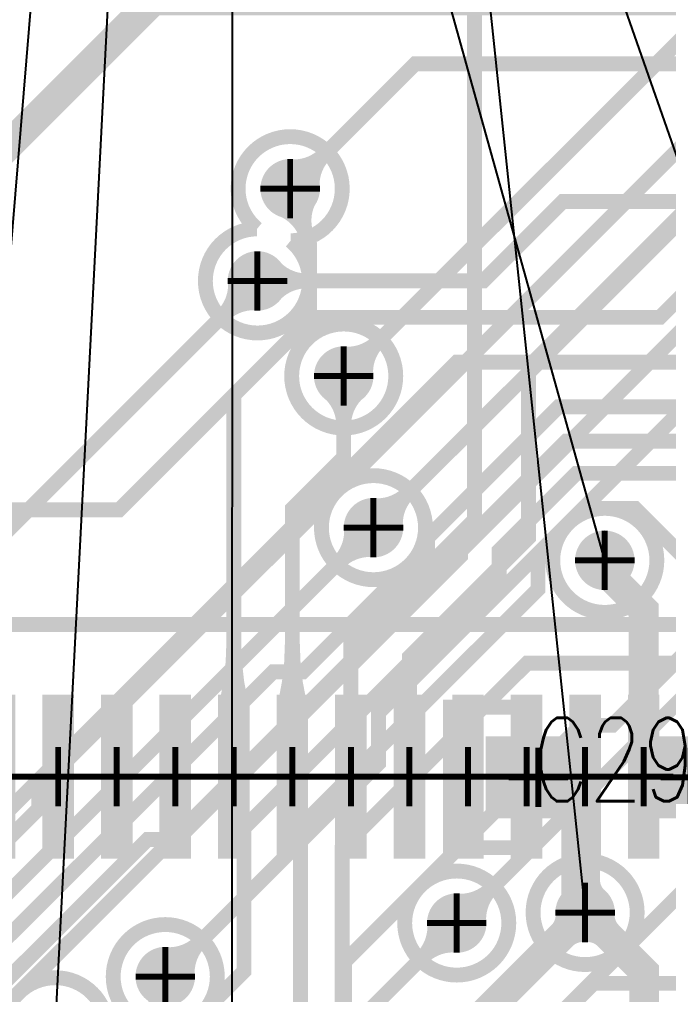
# Model space of a CAD drawing. Extents: x -4539 to 5978, y -4736 to 3041.
# Drawn here: x 250 to 468.2, y 247 to 574.9 of the extents above; entities that cross this region are included whole.
import ezdxf
from ezdxf.enums import TextEntityAlignment as Align

# ---------------------------------------------------------------- set-up
doc = ezdxf.new("R2010")
doc.units = 0
for name, pattern in [('SIG_118', [2, 1, 1]), ('SIG_119', [2, 1, 1]), ('SIG_121', [2, 1, 1]), ('SIG_123', [2, 1, 1]), ('SIG_124', [2, 1, 1]), ('SIG_125', [2, 1, 1]), ('SIG_126', [2, 1, 1]), ('SIG_131', [2, 1, 1]), ('SIG_132', [2, 1, 1]), ('SIG_138', [2, 1, 1]), ('SIG_139', [2, 1, 1]), ('SIG_140', [2, 1, 1]), ('SIG_141', [2, 1, 1]), ('SIG_144', [2, 1, 1]), ('SIG_148', [2, 1, 1]), ('SIG_149', [2, 1, 1]), ('SIG_17', [2, 1, 1]), ('SIG_173', [2, 1, 1]), ('SIG_19', [2, 1, 1]), ('SIG_196', [2, 1, 1]), ('SIG_20', [2, 1, 1]), ('SIG_21', [2, 1, 1]), ('SIG_23', [2, 1, 1])]:
    doc.linetypes.add(name, pattern=pattern)
doc.layers.get('0').update_dxf_attribs({"color": 254, "linetype": 'CONTINUOUS'})
for name, color, linetype in [('DRIL_NPLTE_THRU_01', 16, 'CONTINUOUS'), ('DRIL_NPLTE_THRU_02', 2, 'CONTINUOUS'), ('DRIL_NPLTE_THRU_03', 34, 'CONTINUOUS'), ('DRIL_NPLTE_THRU_04', 96, 'CONTINUOUS'), ('DRIL_NPLTE_THRU_05', 6, 'CONTINUOUS'), ('DRIL_NPLTE_THRU_06', 176, 'CONTINUOUS'), ('DRIL_PLTE_THRU_01', 16, 'CONTINUOUS'), ('DRIL_PLTE_THRU_02', 2, 'CONTINUOUS'), ('DRIL_PLTE_THRU_03', 34, 'CONTINUOUS'), ('DRIL_PLTE_THRU_04', 96, 'CONTINUOUS'), ('DRIL_PLTE_THRU_05', 6, 'CONTINUOUS'), ('DRIL_PLTE_THRU_06', 176, 'CONTINUOUS'), ('DRIL_SYMBOL', 254, 'CONTINUOUS'), ('LINK_00', 254, 'CONTINUOUS'), ('PADS_BOT', 5, 'CONTINUOUS'), ('PADS_INNER', 1, 'CONTINUOUS'), ('PADS_TOP', 1, 'CONTINUOUS'), ('PART_BOT_2DLINE_00', 4, 'CONTINUOUS'), ('PART_NAME_01', 6, 'CONTINUOUS'), ('PART_NAME_27', 3, 'CONTINUOUS'), ('PART_TOP_2DLINE_01', 6, 'CONTINUOUS'), ('POUR_VIATHERM_02', 56, 'CONTINUOUS'), ('POUR_VIATHERM_05', 216, 'CONTINUOUS'), ('POUR_VOID_02', 56, 'CONTINUOUS'), ('POUR_VOID_05', 216, 'CONTINUOUS'), ('TEAR_01', 1, 'CONTINUOUS'), ('TEAR_03', 43, 'CONTINUOUS'), ('TEAR_06', 5, 'CONTINUOUS'), ('TRACE_01', 1, 'CONTINUOUS'), ('TRACE_03', 43, 'CONTINUOUS'), ('TRACE_06', 5, 'CONTINUOUS'), ('VIAPTS', 1, 'CONTINUOUS')]:
    doc.layers.add(name, color=color, linetype=linetype)
doc.styles.add('W4', font='simplex', dxfattribs={"width": 0.75})
doc.styles.add('W5', font='simplex', dxfattribs={"width": 0.75})

# ---------------------------------------------------------------- blocks, each defined once
blk = doc.blocks.new('POUR_VOID_747')
at = {"layer": 'POUR_VOID_02', "const_width": 5}
blk.add_lwpolyline([(-5870.14, -5995.5, -5.677007), (-5858.86, -5999.5, -5.677007)], format="xyb", close=True, dxfattribs=at)
blk = doc.blocks.new('POUR_VOID_746')
at = {"layer": 'POUR_VOID_02', "const_width": 5}
blk.add_lwpolyline([(-5918.5, -6247, 1), (-5883.5, -6247, 1)], format="xyb", close=True, dxfattribs=at)
blk = doc.blocks.new('POUR_VOID_744')
at = {"layer": 'POUR_VOID_02', "const_width": 5}
blk.add_lwpolyline([(-5858.5, -6045, 1), (-5823.5, -6045, 1)], format="xyb", close=True, dxfattribs=at)
blk = doc.blocks.new('POUR_VOID_742')
at = {"layer": 'POUR_VOID_02', "const_width": 5}
blk.add_lwpolyline([(-5848.5, -6096, 1), (-5813.5, -6096, 1)], format="xyb", close=True, dxfattribs=at)
blk = doc.blocks.new('POUR_VOID_741')
at = {"layer": 'POUR_VOID_02', "const_width": 5}
blk.add_lwpolyline([(-5820.5, -6229, 1), (-5785.5, -6229, 1)], format="xyb", close=True, dxfattribs=at)
blk = doc.blocks.new('POUR_VOID_737')
at = {"layer": 'POUR_VOID_02', "const_width": 5}
blk.add_lwpolyline([(-5770.72, -6107, 1), (-5735.72, -6107, 1)], format="xyb", close=True, dxfattribs=at)
blk = doc.blocks.new('POUR_OUTLINE_418')
for name in ['POUR_VOID_747', 'POUR_VOID_744', 'POUR_VOID_742', 'POUR_VOID_737', 'POUR_VOID_741', 'POUR_VOID_746']:
    blk.add_blockref(name, (0, 0))
blk = doc.blocks.new('POUR_VIATHERM_802')
at = {"layer": 'POUR_VIATHERM_02'}
for points in [[(-5759.84, -6215.46), (-5759.84, -6215.46)], [(-5769.84, -6225.46), (-5769.84, -6225.46)], [(-5749.84, -6225.46), (-5749.84, -6225.46)], [(-5759.84, -6235.46), (-5759.84, -6235.46)]]:
    blk.add_lwpolyline(points, dxfattribs=at)
blk = doc.blocks.new('POUR_HEADER_0')
for name in ['POUR_OUTLINE_418', 'POUR_VIATHERM_802']:
    blk.add_blockref(name, (6185, 6485))
blk = doc.blocks.new('POUR_VOID_315')
at = {"layer": 'POUR_VOID_05', "const_width": 5}
blk.add_lwpolyline([(-5955.45, -6264.88, 1), (-5920.45, -6264.88, 1)], format="xyb", close=True, dxfattribs=at)
blk = doc.blocks.new('POUR_VOID_312')
at = {"layer": 'POUR_VOID_05', "const_width": 5}
blk.add_lwpolyline([(-5870.14, -5995.5, -5.677007), (-5858.86, -5999.5, -5.677007)], format="xyb", close=True, dxfattribs=at)
blk = doc.blocks.new('POUR_VOID_311')
at = {"layer": 'POUR_VOID_05', "const_width": 5}
blk.add_lwpolyline([(-5918.5, -6247, 1), (-5883.5, -6247, 1)], format="xyb", close=True, dxfattribs=at)
blk = doc.blocks.new('POUR_VOID_308')
at = {"layer": 'POUR_VOID_05', "const_width": 5}
blk.add_lwpolyline([(-5858.5, -6045, 1), (-5823.5, -6045, 1)], format="xyb", close=True, dxfattribs=at)
blk = doc.blocks.new('POUR_VOID_305')
at = {"layer": 'POUR_VOID_05', "const_width": 5}
blk.add_lwpolyline([(-5848.5, -6096, 1), (-5813.5, -6096, 1)], format="xyb", close=True, dxfattribs=at)
blk = doc.blocks.new('POUR_VOID_304')
at = {"layer": 'POUR_VOID_05', "const_width": 5}
blk.add_lwpolyline([(-5820.5, -6229, 1), (-5785.5, -6229, 1)], format="xyb", close=True, dxfattribs=at)
blk = doc.blocks.new('POUR_VOID_301')
at = {"layer": 'POUR_VOID_05', "const_width": 5}
blk.add_lwpolyline([(-5777.34, -6225.46, 1), (-5742.34, -6225.46, 1)], format="xyb", close=True, dxfattribs=at)
blk = doc.blocks.new('POUR_OUTLINE_162')
for name in ['POUR_VOID_312', 'POUR_VOID_308', 'POUR_VOID_305', 'POUR_VOID_301', 'POUR_VOID_304', 'POUR_VOID_311', 'POUR_VOID_315']:
    blk.add_blockref(name, (0, 0))
blk = doc.blocks.new('POUR_VIATHERM_398')
at = {"layer": 'POUR_VIATHERM_05'}
for points in [[(-5753.22, -6097), (-5753.22, -6097)], [(-5763.22, -6107), (-5763.22, -6107)], [(-5743.22, -6107), (-5743.22, -6107)], [(-5753.22, -6117), (-5753.22, -6117)]]:
    blk.add_lwpolyline(points, dxfattribs=at)
blk = doc.blocks.new('POUR_HEADER_3')
for name in ['POUR_OUTLINE_162', 'POUR_VIATHERM_398']:
    blk.add_blockref(name, (6185, 6485))
blk = doc.blocks.new('SMOOTH_5')
at = {"const_width": 2.5}
blk.add_lwpolyline([(-1.25, 0, 1), (1.25, 0, 1)], format="xyb", close=True, dxfattribs=at)
blk = doc.blocks.new('PART_BODY_TOP_1')
at = {"layer": 'PART_TOP_2DLINE_01', "const_width": 5}
for points in [[(-27.56, 23.62), (-55.12, 23.62), (-55.12, -23.62), (-27.56, -23.62)], [(27.56, -23.62), (55.12, -23.62), (55.12, 23.62), (27.56, 23.62)]]:
    blk.add_lwpolyline(points, dxfattribs=at)
at = {"layer": 'PART_TOP_2DLINE_01'}
for p in [(-55.12, 23.62), (-27.56, 23.62), (27.56, 23.62), (55.12, 23.62), (-55.12, -23.62), (-27.56, -23.62), (27.56, -23.62), (55.12, -23.62)]:
    blk.add_blockref('SMOOTH_5', p, dxfattribs=at)
blk = doc.blocks.new('DRIL_SYMBOL_0')
at = {"layer": 'DRIL_SYMBOL', "const_width": 2}
for points in [[(0, -10), (0, 10)], [(-10, 0), (10, 0)]]:
    blk.add_lwpolyline(points, dxfattribs=at)
blk = doc.blocks.new('DRIL_HOLE_0')
blk.add_lwpolyline([(0, 0, 1), (0, 0, 1)], format="xyb", close=True)
blk.add_blockref('DRIL_SYMBOL_0', (0, 0))
blk = doc.blocks.new('PAD_0')
blk.add_lwpolyline([(0, 0), (0, 0)])
blk = doc.blocks.new('PAD_1')
at = {"const_width": 27.56}
blk.add_lwpolyline([(-17.72, 0), (17.72, 0)], dxfattribs=at)
blk = doc.blocks.new('STK_TOP_4')
at = {"layer": 'DRIL_NPLTE_THRU_01'}
blk.add_blockref('DRIL_HOLE_0', (0, 0), dxfattribs=at)
at = {"layer": 'DRIL_NPLTE_THRU_02'}
blk.add_blockref('DRIL_HOLE_0', (0, 0), dxfattribs=at)
at = {"layer": 'DRIL_NPLTE_THRU_03'}
blk.add_blockref('DRIL_HOLE_0', (0, 0), dxfattribs=at)
at = {"layer": 'DRIL_NPLTE_THRU_04'}
blk.add_blockref('DRIL_HOLE_0', (0, 0), dxfattribs=at)
at = {"layer": 'DRIL_NPLTE_THRU_05'}
blk.add_blockref('DRIL_HOLE_0', (0, 0), dxfattribs=at)
at = {"layer": 'DRIL_NPLTE_THRU_06'}
blk.add_blockref('DRIL_HOLE_0', (0, 0), dxfattribs=at)
at = {"layer": 'PADS_BOT'}
blk.add_blockref('PAD_0', (0, 0), dxfattribs=at)
at = {"layer": 'PADS_INNER'}
blk.add_blockref('PAD_0', (0, 0), dxfattribs=at)
at = {"layer": 'PADS_TOP'}
blk.add_blockref('PAD_1', (0, 0), dxfattribs=at)
blk = doc.blocks.new('SYM_TOP_3')
for name, p in [('PART_BODY_TOP_1', (0, 0)), ('STK_TOP_4', (-25.59, 0)), ('STK_TOP_4', (25.59, 0))]:
    blk.add_blockref(name, p)
blk = doc.blocks.new('PART_TOP_21')
blk.add_blockref('SYM_TOP_3', (0, 0))
at = {"layer": 'PART_NAME_01', "style": 'W5', "width": 0.75}
blk.add_text('C29', height=35, rotation=-180, dxfattribs=at).set_placement((-101.76, -12.5), align=Align.MIDDLE_CENTER)
at = {"layer": 'PART_NAME_27', "style": 'W4', "width": 0.75}
blk.add_text('C29', height=28, rotation=-180, dxfattribs=at).set_placement((0, -20), align=Align.TOP_CENTER)
blk = doc.blocks.new('PART_BODY_BOT_9')
at = {"layer": 'PART_BOT_2DLINE_00', "const_width": 5}
blk.add_lwpolyline([(-338.58, 265.75), (-42.32, 265.75), (-42.32, 232.53), (42.32, 232.53), (42.32, 265.75), (338.58, 265.75), (338.58, -265.75), (-338.58, -265.75)], close=True, dxfattribs=at)
blk = doc.blocks.new('PAD_2')
blk.add_lwpolyline([(0, 0, 1), (0, 0, 1)], format="xyb", close=True)
blk = doc.blocks.new('PAD_12')
at = {"const_width": 10.63}
blk.add_lwpolyline([(-27.56, 0), (27.56, 0)], dxfattribs=at)
blk = doc.blocks.new('STK_BOT_15')
at = {"layer": 'DRIL_NPLTE_THRU_01'}
blk.add_blockref('DRIL_HOLE_0', (0, 0), dxfattribs=at)
at = {"layer": 'DRIL_NPLTE_THRU_02'}
blk.add_blockref('DRIL_HOLE_0', (0, 0), dxfattribs=at)
at = {"layer": 'DRIL_NPLTE_THRU_03'}
blk.add_blockref('DRIL_HOLE_0', (0, 0), dxfattribs=at)
at = {"layer": 'DRIL_NPLTE_THRU_04'}
blk.add_blockref('DRIL_HOLE_0', (0, 0), dxfattribs=at)
at = {"layer": 'DRIL_NPLTE_THRU_05'}
blk.add_blockref('DRIL_HOLE_0', (0, 0), dxfattribs=at)
at = {"layer": 'DRIL_NPLTE_THRU_06'}
blk.add_blockref('DRIL_HOLE_0', (0, 0), dxfattribs=at)
at = {"layer": 'PADS_BOT'}
blk.add_blockref('PAD_12', (0, 0), dxfattribs=at)
at = {"layer": 'PADS_INNER'}
blk.add_blockref('PAD_2', (0, 0), dxfattribs=at)
at = {"layer": 'PADS_TOP'}
blk.add_blockref('PAD_2', (0, 0), dxfattribs=at)
blk = doc.blocks.new('SYM_BOT_11')
for name, p in [('PART_BODY_BOT_9', (0, 0)), ('STK_BOT_15', (-389.76, 9.84)), ('STK_BOT_15', (-389.76, -9.84)), ('STK_BOT_15', (-389.76, -29.53)), ('STK_BOT_15', (-389.76, -49.21)), ('STK_BOT_15', (-389.76, -68.9)), ('STK_BOT_15', (-389.76, -88.58)), ('STK_BOT_15', (-389.76, -108.27)), ('STK_BOT_15', (-389.76, -127.95)), ('STK_BOT_15', (-389.76, -147.64)), ('STK_BOT_15', (-389.76, -167.32)), ('STK_BOT_15', (-389.76, -187.01)), ('STK_BOT_15', (-389.76, -206.69))]:
    blk.add_blockref(name, p)
blk = doc.blocks.new('PART_BOT_38')
blk.add_blockref('SYM_BOT_11', (0, 0))
blk = doc.blocks.new('TEAR_2008008000070')
at = {"const_width": 5}
for points in [[(5.47, -15.57, -0.196262), (6.02, -4.47)], [(5.47, -15.57, 0.196262), (-1.9, -7.25)], [(5.47, -15.57, 0.067729), (1.28, -7.39)], [(5.47, -15.57, -0.067729), (3.62, -6.57)]]:
    blk.add_lwpolyline(points, format="xyb", dxfattribs=at)
for p in [(6.02, -4.47), (-1.9, -7.25), (1.28, -7.39), (3.62, -6.57), (5.47, -15.57), (5.47, -15.57), (5.47, -15.57), (5.47, -15.57)]:
    blk.add_blockref('SMOOTH_5', p)
blk = doc.blocks.new('TRACE_2880')
at = {"layer": 'TRACE_06', "linetype": 'SIG_17', "const_width": 5}
blk.add_lwpolyline([(341, 518), (347.5, 499.5)], dxfattribs=at)
at = {"layer": 'TEAR_06'}
blk.add_blockref('TEAR_2008008000070', (341, 518), dxfattribs=at)
at = {"layer": 'TRACE_06'}
for p in [(341, 518), (347.5, 499.5)]:
    blk.add_blockref('SMOOTH_5', p, dxfattribs=at)
blk = doc.blocks.new('TEAR_2008008000071')
at = {"const_width": 5}
for points in [[(11.67, 11.67, -0.196262), (1.42, 7.36)], [(11.67, 11.67, -0.067729), (4.35, 6.11)], [(11.67, 11.67, 0.067729), (6.11, 4.35)], [(11.67, 11.67, 0.196262), (7.36, 1.42)]]:
    blk.add_lwpolyline(points, format="xyb", dxfattribs=at)
for p in [(11.67, 11.67), (11.67, 11.67), (11.67, 11.67), (11.67, 11.67), (1.42, 7.36), (4.35, 6.11), (6.11, 4.35), (7.36, 1.42)]:
    blk.add_blockref('SMOOTH_5', p)
blk = doc.blocks.new('TRACE_612')
at = {"layer": 'TRACE_01', "linetype": 'SIG_17', "const_width": 5}
blk.add_lwpolyline([(341, 518), (383, 560), (767.17, 560), (842.05, 634.88), (950.86, 634.88), (1024.64, 708.66), (1122.05, 708.66), (1141.73, 728.35)], dxfattribs=at)
at = {"layer": 'TEAR_01'}
blk.add_blockref('TEAR_2008008000071', (341, 518), dxfattribs=at)
at = {"layer": 'TRACE_01'}
for p in [(383, 560), (341, 518)]:
    blk.add_blockref('SMOOTH_5', p, dxfattribs=at)
blk = doc.blocks.new('TEAR_2008008000073')
at = {"const_width": 5}
for points in [[(0, 45.11, -0.05599), (-2.25, 25.06)], [(0, 45.11, 0.05599), (2.25, 25.06)]]:
    blk.add_lwpolyline(points, format="xyb", dxfattribs=at)
for p in [(0, 45.11), (0, 45.11), (-2.25, 25.06), (2.25, 25.06)]:
    blk.add_blockref('SMOOTH_5', p)
blk = doc.blocks.new('TRACE_610')
at = {"layer": 'TRACE_06', "linetype": 'SIG_17', "const_width": 5}
blk.add_lwpolyline([(322.05, 320.24), (322.05, 448.55), (347.5, 474), (347.5, 499.5)], dxfattribs=at)
at = {"layer": 'TEAR_06'}
blk.add_blockref('TEAR_2008008000073', (322.05, 320.24), dxfattribs=at)
at = {"layer": 'TRACE_06'}
for p in [(347.5, 499.5), (347.5, 474), (322.05, 448.55), (322.05, 320.24)]:
    blk.add_blockref('SMOOTH_5', p, dxfattribs=at)
blk = doc.blocks.new('TEAR_2008008000090')
at = {"const_width": 5}
for points in [[(11.67, 11.67, -0.196262), (1.42, 7.36)], [(11.67, 11.67, -0.067729), (4.35, 6.11)], [(11.67, 11.67, 0.067729), (6.11, 4.35)], [(11.67, 11.67, 0.196262), (7.36, 1.42)]]:
    blk.add_lwpolyline(points, format="xyb", dxfattribs=at)
for p in [(11.67, 11.67), (11.67, 11.67), (11.67, 11.67), (11.67, 11.67), (1.42, 7.36), (4.35, 6.11), (6.11, 4.35), (7.36, 1.42)]:
    blk.add_blockref('SMOOTH_5', p)
blk = doc.blocks.new('TRACE_792')
at = {"layer": 'TRACE_03', "linetype": 'SIG_19', "const_width": 5}
blk.add_lwpolyline([(359, 455), (546.09, 642.09), (640.94, 642.09), (701.18, 702.32), (983.46, 702.32), (989.14, 708), (1164, 708)], dxfattribs=at)
at = {"layer": 'TEAR_03'}
blk.add_blockref('TEAR_2008008000090', (359, 455), dxfattribs=at)
at = {"layer": 'TRACE_03'}
blk.add_blockref('SMOOTH_5', (359, 455), dxfattribs=at)
blk = doc.blocks.new('TEAR_2008008000094')
at = {"const_width": 5}
for points in [[(0, 45.11, -0.05599), (-2.25, 25.06)], [(0, 45.11, 0.05599), (2.25, 25.06)]]:
    blk.add_lwpolyline(points, format="xyb", dxfattribs=at)
for p in [(0, 45.11), (0, 45.11), (-2.25, 25.06), (2.25, 25.06)]:
    blk.add_blockref('SMOOTH_5', p)
blk = doc.blocks.new('TEAR_2008008000095')
at = {"const_width": 5}
for points in [[(0, -16.5, 0.196262), (-4.2, -6.21)], [(0, -16.5, 0.067729), (-1.24, -7.4)], [(0, -16.5, -0.196262), (4.2, -6.21)], [(0, -16.5, -0.067729), (1.24, -7.4)]]:
    blk.add_lwpolyline(points, format="xyb", dxfattribs=at)
for p in [(-4.2, -6.21), (-1.24, -7.4), (1.24, -7.4), (4.2, -6.21), (0, -16.5), (0, -16.5), (0, -16.5), (0, -16.5)]:
    blk.add_blockref('SMOOTH_5', p)
blk = doc.blocks.new('TRACE_790')
at = {"layer": 'TRACE_06', "linetype": 'SIG_19', "const_width": 5}
blk.add_lwpolyline([(341.73, 320.24), (341.73, 410.36), (359, 427.62), (359, 455)], dxfattribs=at)
at = {"layer": 'TEAR_06'}
for name, p in [('TEAR_2008008000095', (359, 455)), ('TEAR_2008008000094', (341.73, 320.24))]:
    blk.add_blockref(name, p, dxfattribs=at)
at = {"layer": 'TRACE_06'}
for p in [(359, 455), (359, 427.62), (341.73, 410.36), (341.73, 320.24)]:
    blk.add_blockref('SMOOTH_5', p, dxfattribs=at)
blk = doc.blocks.new('TRACE_1828')
at = {"layer": 'TRACE_01', "linetype": 'SIG_20', "const_width": 10}
blk.add_lwpolyline([(28.31, 236.22), (28.31, 314.59), (295.05, 581.33), (758.33, 581.33), (816, 639)], dxfattribs=at)
blk = doc.blocks.new('TEAR_2008008000103')
at = {"const_width": 5}
for points in [[(0, -16.5, 0.196262), (-4.2, -6.21)], [(0, -16.5, 0.067729), (-1.24, -7.4)], [(0, -16.5, -0.196262), (4.2, -6.21)], [(0, -16.5, -0.067729), (1.24, -7.4)]]:
    blk.add_lwpolyline(points, format="xyb", dxfattribs=at)
for p in [(-4.2, -6.21), (-1.24, -7.4), (1.24, -7.4), (4.2, -6.21), (0, -16.5), (0, -16.5), (0, -16.5), (0, -16.5)]:
    blk.add_blockref('SMOOTH_5', p)
blk = doc.blocks.new('TRACE_3095')
at = {"layer": 'TRACE_06', "linetype": 'SIG_21', "const_width": 5}
blk.add_lwpolyline([(361.42, 320.24), (361.42, 365.07), (403, 406.65), (403, 605)], dxfattribs=at)
at = {"layer": 'TEAR_06'}
blk.add_blockref('TEAR_2008008000103', (403, 605), dxfattribs=at)
at = {"layer": 'TRACE_06'}
for p in [(403, 605), (403, 406.65), (361.42, 365.07), (361.42, 320.24)]:
    blk.add_blockref('SMOOTH_5', p, dxfattribs=at)
blk = doc.blocks.new('TRACE_509')
at = {"layer": 'TRACE_06', "linetype": 'SIG_23', "const_width": 5}
blk.add_lwpolyline([(381.1, 320.24), (381.1, 360.52), (421.14, 400.56), (421.14, 458.14), (676, 713)], dxfattribs=at)
at = {"layer": 'TRACE_06'}
for p in [(421.14, 458.14), (421.14, 400.56), (381.1, 360.52), (381.1, 320.24)]:
    blk.add_blockref('SMOOTH_5', p, dxfattribs=at)
blk = doc.blocks.new('TRACE_882')
at = {"layer": 'TRACE_01', "linetype": 'SIG_118', "const_width": 5}
blk.add_lwpolyline([(144, 228), (165.38, 228), (397.06, 459.69), (546.16, 459.69), (567.97, 481.5), (734.03, 481.5), (736.81, 478.72), (1010.22, 478.72), (1062.99, 531.5)], dxfattribs=at)
at = {"layer": 'TRACE_01'}
blk.add_blockref('SMOOTH_5', (397.06, 459.69), dxfattribs=at)
blk = doc.blocks.new('TRACE_776')
at = {"layer": 'TRACE_01', "linetype": 'SIG_119', "const_width": 5}
blk.add_lwpolyline([(152, 410), (283.5, 410), (348.25, 474.75), (465.35, 474.75), (483.59, 492.98), (771.05, 492.98), (811.44, 533.37), (1029.91, 533.37), (1047.72, 551.18), (1082.68, 551.18), (1102.36, 570.87)], dxfattribs=at)
at = {"layer": 'TRACE_01'}
for p in [(348.25, 474.75), (465.35, 474.75), (283.5, 410)]:
    blk.add_blockref('SMOOTH_5', p, dxfattribs=at)
blk = doc.blocks.new('TRACE_888')
at = {"layer": 'TRACE_03', "linetype": 'SIG_121', "const_width": 5}
blk.add_lwpolyline([(132, 185), (256.5, 309.5), (256.5, 316.25), (556.75, 616.5), (881.71, 616.5), (891.25, 626.04), (1088.96, 626.04), (1125, 590)], dxfattribs=at)
at = {"layer": 'TRACE_03'}
for p in [(256.5, 316.25), (256.5, 309.5)]:
    blk.add_blockref('SMOOTH_5', p, dxfattribs=at)
blk = doc.blocks.new('TEAR_2008008000590')
at = {"const_width": 5}
for points in [[(-11.67, -11.67, 0.196262), (-7.36, -1.42)], [(-11.67, -11.67, 0.067729), (-6.11, -4.35)], [(-11.67, -11.67, -0.067729), (-4.35, -6.11)], [(-11.67, -11.67, -0.196262), (-1.42, -7.36)]]:
    blk.add_lwpolyline(points, format="xyb", dxfattribs=at)
for p in [(-7.36, -1.42), (-6.11, -4.35), (-4.35, -6.11), (-1.42, -7.36), (-11.67, -11.67), (-11.67, -11.67), (-11.67, -11.67), (-11.67, -11.67)]:
    blk.add_blockref('SMOOTH_5', p)
blk = doc.blocks.new('TRACE_2432')
at = {"layer": 'TRACE_01', "linetype": 'SIG_123', "const_width": 5}
blk.add_lwpolyline([(149.5, 171), (149.5, 184.5), (369, 404)], dxfattribs=at)
at = {"layer": 'TEAR_01'}
blk.add_blockref('TEAR_2008008000590', (369, 404), dxfattribs=at)
at = {"layer": 'TRACE_01'}
for p in [(369, 404), (149.5, 184.5), (149.5, 171)]:
    blk.add_blockref('SMOOTH_5', p, dxfattribs=at)
blk = doc.blocks.new('TEAR_2008008000591')
at = {"const_width": 5}
for points in [[(11.67, 11.67, -0.196262), (1.42, 7.36)], [(11.67, 11.67, -0.067729), (4.35, 6.11)], [(11.67, 11.67, 0.067729), (6.11, 4.35)], [(11.67, 11.67, 0.196262), (7.36, 1.42)]]:
    blk.add_lwpolyline(points, format="xyb", dxfattribs=at)
for p in [(11.67, 11.67), (11.67, 11.67), (11.67, 11.67), (11.67, 11.67), (1.42, 7.36), (4.35, 6.11), (6.11, 4.35), (7.36, 1.42)]:
    blk.add_blockref('SMOOTH_5', p)
blk = doc.blocks.new('TRACE_828')
at = {"layer": 'TRACE_03', "linetype": 'SIG_123', "const_width": 5}
blk.add_lwpolyline([(369, 404), (534, 569), (1139, 569), (1160, 590)], dxfattribs=at)
at = {"layer": 'TEAR_03'}
blk.add_blockref('TEAR_2008008000591', (369, 404), dxfattribs=at)
at = {"layer": 'TRACE_03'}
blk.add_blockref('SMOOTH_5', (369, 404), dxfattribs=at)
blk = doc.blocks.new('TEAR_2008008000595')
at = {"const_width": 5}
for points in [[(-11.67, -11.67, 0.196262), (-7.36, -1.42)], [(-11.67, -11.67, 0.067729), (-6.11, -4.35)], [(-11.67, -11.67, -0.067729), (-4.35, -6.11)], [(-11.67, -11.67, -0.196262), (-1.42, -7.36)]]:
    blk.add_lwpolyline(points, format="xyb", dxfattribs=at)
for p in [(-7.36, -1.42), (-6.11, -4.35), (-4.35, -6.11), (-1.42, -7.36), (-11.67, -11.67), (-11.67, -11.67), (-11.67, -11.67), (-11.67, -11.67)]:
    blk.add_blockref('SMOOTH_5', p)
blk = doc.blocks.new('TRACE_2440')
at = {"layer": 'TRACE_06', "linetype": 'SIG_124', "const_width": 5}
blk.add_lwpolyline([(210.81, 320.24), (210.81, 367.81), (330, 487)], dxfattribs=at)
at = {"layer": 'TEAR_06'}
blk.add_blockref('TEAR_2008008000595', (330, 487), dxfattribs=at)
at = {"layer": 'TRACE_06'}
for p in [(330, 487), (210.81, 367.81), (210.81, 320.24)]:
    blk.add_blockref('SMOOTH_5', p, dxfattribs=at)
blk = doc.blocks.new('TEAR_2008008000596')
at = {"const_width": 5}
for points in [[(16.5, 0, -0.196262), (6.21, 4.2)], [(16.5, 0, -0.067729), (7.4, 1.24)], [(16.5, 0, 0.196262), (6.21, -4.2)], [(16.5, 0, 0.067729), (7.4, -1.24)]]:
    blk.add_lwpolyline(points, format="xyb", dxfattribs=at)
for p in [(6.21, 4.2), (7.4, 1.24), (7.4, -1.24), (16.5, 0), (16.5, 0), (16.5, 0), (16.5, 0), (6.21, -4.2)]:
    blk.add_blockref('SMOOTH_5', p)
blk = doc.blocks.new('TRACE_702')
at = {"layer": 'TRACE_01', "linetype": 'SIG_124', "const_width": 5}
blk.add_lwpolyline([(330, 487), (405.98, 487), (432.72, 513.74), (767.17, 513.74), (803.37, 549.94), (1032.33, 549.94), (1045.16, 562.76), (1062.99, 570.87)], dxfattribs=at)
at = {"layer": 'TEAR_01'}
blk.add_blockref('TEAR_2008008000596', (330, 487), dxfattribs=at)
at = {"layer": 'TRACE_01'}
for p in [(432.72, 513.74), (330, 487), (405.98, 487)]:
    blk.add_blockref('SMOOTH_5', p, dxfattribs=at)
blk = doc.blocks.new('TRACE_478')
at = {"layer": 'TRACE_01', "linetype": 'SIG_125', "const_width": 5}
blk.add_lwpolyline([(344.49, 55.12), (344.49, 303.46), (424.3, 383.28), (424.3, 395.27), (439.53, 410.5), (456.89, 410.5), (480.89, 386.5), (662.9, 386.5), (686.11, 409.7), (779.88, 409.7), (793.71, 423.54), (1048.27, 423.54), (1057.8, 433.07), (1082.68, 433.07), (1102.36, 452.76)], dxfattribs=at)
at = {"layer": 'TRACE_01'}
for p in [(439.53, 410.5), (456.89, 410.5), (424.3, 395.27), (424.3, 383.28), (344.49, 303.46)]:
    blk.add_blockref('SMOOTH_5', p, dxfattribs=at)
blk = doc.blocks.new('TRACE_762')
at = {"layer": 'TRACE_01', "linetype": 'SIG_126', "const_width": 5}
blk.add_lwpolyline([(185.71, 194.71), (192.97, 213.21), (335.28, 355.53), (345.28, 355.53), (387.21, 397.46), (387.21, 400.6), (431.23, 444.62), (643.15, 444.62), (664.96, 466.44), (1012.43, 466.44), (1057.8, 511.81), (1082.68, 511.81), (1102.36, 531.5)], dxfattribs=at)
at = {"layer": 'TRACE_01'}
for p in [(431.23, 444.62), (387.21, 400.6), (387.21, 397.46), (335.28, 355.53), (345.28, 355.53)]:
    blk.add_blockref('SMOOTH_5', p, dxfattribs=at)
blk = doc.blocks.new('TRACE_768')
at = {"layer": 'TRACE_03', "linetype": 'SIG_131', "const_width": 5}
blk.add_lwpolyline([(206, 171), (220.25, 185.25), (228.65, 185.25), (242.31, 198.92), (242.31, 240.13), (526.22, 524.04), (899.1, 524.04), (926.06, 551), (1121, 551)], dxfattribs=at)
blk = doc.blocks.new('TRACE_2456')
at = {"layer": 'TRACE_01', "linetype": 'SIG_132', "const_width": 5}
blk.add_lwpolyline([(205.07, 203.93), (205.07, 211.18), (292.97, 299.08), (302.97, 299.08), (398.27, 394.38), (398.27, 397.52), (433.81, 433.06), (652.61, 433.06), (673.7, 454.15), (1025.02, 454.15), (1062.99, 492.13)], dxfattribs=at)
at = {"layer": 'TRACE_01'}
for p in [(433.81, 433.06), (398.27, 397.52), (398.27, 394.38), (292.97, 299.08), (302.97, 299.08)]:
    blk.add_blockref('SMOOTH_5', p, dxfattribs=at)
blk = doc.blocks.new('TRACE_2478')
at = {"layer": 'TRACE_01', "linetype": 'SIG_138', "const_width": 5}
blk.add_lwpolyline([(303.96, 225.96), (303.96, 233.21), (325.49, 254.75), (325.49, 303.04), (411.29, 388.83), (411.29, 396.39), (437.17, 422.28), (664.66, 422.28), (686.32, 443.94), (1029.3, 443.94), (1057.8, 472.44), (1082.68, 472.44), (1102.36, 492.13)], dxfattribs=at)
at = {"layer": 'TRACE_01'}
for p in [(437.17, 422.28), (411.29, 396.39), (411.29, 388.83), (325.49, 303.04), (325.49, 254.75)]:
    blk.add_blockref('SMOOTH_5', p, dxfattribs=at)
blk = doc.blocks.new('TRACE_2480')
at = {"layer": 'TRACE_01', "linetype": 'SIG_139', "const_width": 5}
blk.add_lwpolyline([(358.5, 222), (358.5, 296.19), (420.7, 358.39), (654.46, 358.39), (695.44, 399.38), (784.85, 399.38), (798.86, 413.39), (1062.99, 413.39)], dxfattribs=at)
at = {"layer": 'TRACE_01'}
for p in [(420.7, 358.39), (358.5, 296.19)]:
    blk.add_blockref('SMOOTH_5', p, dxfattribs=at)
blk = doc.blocks.new('TEAR_2008008000660')
at = {"const_width": 5}
for points in [[(11.67, 11.67, -0.196262), (1.42, 7.36)], [(11.67, 11.67, -0.067729), (4.35, 6.11)], [(11.67, 11.67, 0.067729), (6.11, 4.35)], [(11.67, 11.67, 0.196262), (7.36, 1.42)]]:
    blk.add_lwpolyline(points, format="xyb", dxfattribs=at)
for p in [(11.67, 11.67), (11.67, 11.67), (11.67, 11.67), (11.67, 11.67), (1.42, 7.36), (4.35, 6.11), (6.11, 4.35), (7.36, 1.42)]:
    blk.add_blockref('SMOOTH_5', p)
blk = doc.blocks.new('TRACE_658')
at = {"layer": 'TRACE_03', "linetype": 'SIG_140', "const_width": 5}
blk.add_lwpolyline([(397, 271), (538, 412), (1121.75, 412), (1158, 448.25), (1158, 472)], dxfattribs=at)
at = {"layer": 'TEAR_03'}
blk.add_blockref('TEAR_2008008000660', (397, 271), dxfattribs=at)
at = {"layer": 'TRACE_03'}
blk.add_blockref('SMOOTH_5', (397, 271), dxfattribs=at)
blk = doc.blocks.new('TEAR_2008008000664')
at = {"const_width": 5}
for points in [[(-11.67, -11.67, 0.196262), (-7.36, -1.42)], [(-11.67, -11.67, 0.067729), (-6.11, -4.35)], [(-11.67, -11.67, -0.067729), (-4.35, -6.11)], [(-11.67, -11.67, -0.196262), (-1.42, -7.36)]]:
    blk.add_lwpolyline(points, format="xyb", dxfattribs=at)
for p in [(-7.36, -1.42), (-6.11, -4.35), (-4.35, -6.11), (-1.42, -7.36), (-11.67, -11.67), (-11.67, -11.67), (-11.67, -11.67), (-11.67, -11.67)]:
    blk.add_blockref('SMOOTH_5', p)
blk = doc.blocks.new('TRACE_660')
at = {"layer": 'TRACE_06', "linetype": 'SIG_140', "const_width": 5}
blk.add_lwpolyline([(309.06, 55.12), (309.06, 126.64), (317.09, 134.67), (317.09, 191.09), (397, 271)], dxfattribs=at)
at = {"layer": 'TEAR_06'}
blk.add_blockref('TEAR_2008008000664', (397, 271), dxfattribs=at)
at = {"layer": 'TRACE_06'}
for p in [(397, 271), (317.09, 191.09), (317.09, 134.67), (309.06, 126.64), (309.06, 55.12)]:
    blk.add_blockref('SMOOTH_5', p, dxfattribs=at)
blk = doc.blocks.new('TRACE_672')
at = {"layer": 'TRACE_03', "linetype": 'SIG_141', "const_width": 5}
blk.add_lwpolyline([(376, 222), (413.31, 222), (588.28, 396.97), (1127.97, 396.97), (1203, 472)], dxfattribs=at)
blk = doc.blocks.new('TEAR_2008008000681')
at = {"const_width": 5}
for points in [[(0, 77, -0.073915), (-5.09, 42.78)], [(0, 77, 0.073915), (5.09, 42.78)]]:
    blk.add_lwpolyline(points, format="xyb", dxfattribs=at)
blk.add_lwpolyline([(0, 77), (0, 42.78)], dxfattribs=at)
for p in [(0, 77), (0, 77), (0, 77), (-5.09, 42.78), (0, 42.78), (5.09, 42.78)]:
    blk.add_blockref('SMOOTH_5', p)
blk = doc.blocks.new('TEAR_2008008000682')
at = {"const_width": 5}
for points in [[(-16.5, 0, 0.196262), (-6.21, 4.2)], [(-16.5, 0, 0.067729), (-7.4, 1.24)], [(-16.5, 0, -0.196262), (-6.21, -4.2)], [(-16.5, 0, -0.067729), (-7.4, -1.24)]]:
    blk.add_lwpolyline(points, format="xyb", dxfattribs=at)
for p in [(-6.21, 4.2), (-7.4, 1.24), (-16.5, 0), (-16.5, 0), (-16.5, 0), (-16.5, 0), (-7.4, -1.24), (-6.21, -4.2)]:
    blk.add_blockref('SMOOTH_5', p)
blk = doc.blocks.new('TRACE_606')
at = {"layer": 'TRACE_06', "linetype": 'SIG_144', "const_width": 5}
blk.add_lwpolyline([(379.92, 55.12), (379.92, 178.84), (418.84, 217.76), (418.84, 226.59), (442.96, 250.71), (563.71, 250.71), (598, 285), (718, 285)], dxfattribs=at)
at = {"layer": 'TEAR_06'}
for name, p in [('TEAR_2008008000682', (718, 285)), ('TEAR_2008008000681', (379.92, 55.12))]:
    blk.add_blockref(name, p, dxfattribs=at)
at = {"layer": 'TRACE_06'}
for p in [(598, 285), (718, 285), (442.96, 250.71), (563.71, 250.71), (418.84, 226.59), (418.84, 217.76), (379.92, 178.84), (379.92, 55.12)]:
    blk.add_blockref('SMOOTH_5', p, dxfattribs=at)
blk = doc.blocks.new('TRACE_806')
at = {"layer": 'TRACE_03', "linetype": 'SIG_148', "const_width": 5}
blk.add_lwpolyline([(279, 171), (304.27, 196.27), (316.52, 196.27), (359.23, 238.98), (359.23, 257.98), (438.75, 337.5), (449.3, 337.5), (533.84, 422.04), (847.54, 422.04), (877.75, 452.25), (1123, 452.25), (1138.5, 467.75), (1138.5, 477.25), (1154.25, 493), (1165.75, 493), (1182.5, 509.75), (1182.5, 534.12), (1203, 554.62), (1203, 591)], dxfattribs=at)
at = {"layer": 'TRACE_03'}
for p in [(438.75, 337.5), (449.3, 337.5), (359.23, 257.98)]:
    blk.add_blockref('SMOOTH_5', p, dxfattribs=at)
blk = doc.blocks.new('TEAR_2008008000706')
at = {"const_width": 5}
for points in [[(11.67, 11.67, -0.196262), (1.42, 7.36)], [(11.67, 11.67, -0.067729), (4.35, 6.11)], [(11.67, 11.67, 0.067729), (6.11, 4.35)], [(11.67, 11.67, 0.196262), (7.36, 1.42)]]:
    blk.add_lwpolyline(points, format="xyb", dxfattribs=at)
for p in [(11.67, 11.67), (11.67, 11.67), (11.67, 11.67), (11.67, 11.67), (1.42, 7.36), (4.35, 6.11), (6.11, 4.35), (7.36, 1.42)]:
    blk.add_blockref('SMOOTH_5', p)
blk = doc.blocks.new('TRACE_696')
at = {"layer": 'TRACE_03', "linetype": 'SIG_149', "const_width": 5}
blk.add_lwpolyline([(299, 253), (370.68, 324.68), (370.68, 341.65), (514.07, 485.04), (916.26, 485.04), (948.73, 517.5), (1052.62, 517.5), (1058.12, 512), (1124, 512)], dxfattribs=at)
at = {"layer": 'TEAR_03'}
blk.add_blockref('TEAR_2008008000706', (299, 253), dxfattribs=at)
at = {"layer": 'TRACE_03'}
for p in [(370.68, 341.65), (370.68, 324.68), (299, 253)]:
    blk.add_blockref('SMOOTH_5', p, dxfattribs=at)
blk = doc.blocks.new('SMOOTH_10')
at = {"const_width": 5}
blk.add_lwpolyline([(-2.5, 0, 1), (2.5, 0, 1)], format="xyb", close=True, dxfattribs=at)
blk = doc.blocks.new('TEAR_2008008000869')
at = {"const_width": 10}
for points in [[(0, 11, -0.196262), (-2.8, 4.14)], [(0, 11, 0.196262), (2.8, 4.14)]]:
    blk.add_lwpolyline(points, format="xyb", dxfattribs=at)
for p in [(0, 11), (0, 11), (-2.8, 4.14), (2.8, 4.14)]:
    blk.add_blockref('SMOOTH_10', p)
blk = doc.blocks.new('TRACE_932')
at = {"layer": 'TRACE_06', "linetype": 'SIG_173', "const_width": 10}
blk.add_lwpolyline([(440.16, 274.54), (440.16, 320.24)], dxfattribs=at)
at = {"layer": 'TEAR_06'}
blk.add_blockref('TEAR_2008008000869', (440.16, 274.54), dxfattribs=at)
at = {"layer": 'TRACE_06'}
for p in [(440.16, 320.24), (440.16, 274.54)]:
    blk.add_blockref('SMOOTH_10', p, dxfattribs=at)
blk = doc.blocks.new('TEAR_2008008000870')
at = {"const_width": 10}
for points in [[(7.78, -7.78, -0.196261), (4.91, -0.95)], [(7.78, -7.78, 0.196261), (0.95, -4.91)]]:
    blk.add_lwpolyline(points, format="xyb", dxfattribs=at)
for p in [(4.91, -0.95), (0.95, -4.91), (7.78, -7.78), (7.78, -7.78)]:
    blk.add_blockref('SMOOTH_10', p)
blk = doc.blocks.new('TEAR_2008008000871')
at = {"const_width": 10}
for points in [[(-7.32, 8.21, 0.196262), (-0.67, 4.96)], [(-7.32, 8.21, -0.196262), (-4.85, 1.23)]]:
    blk.add_lwpolyline(points, format="xyb", dxfattribs=at)
for p in [(-7.32, 8.21), (-7.32, 8.21), (-0.67, 4.96), (-4.85, 1.23)]:
    blk.add_blockref('SMOOTH_10', p)
blk = doc.blocks.new('TRACE_18')
at = {"layer": 'TRACE_01', "linetype": 'SIG_173', "const_width": 10}
blk.add_lwpolyline([(440.16, 274.54), (460, 254.69), (460, 186.7), (474, 171)], dxfattribs=at)
at = {"layer": 'TEAR_01'}
for name, p in [('TEAR_2008008000870', (440.16, 274.54)), ('TEAR_2008008000871', (474, 171))]:
    blk.add_blockref(name, p, dxfattribs=at)
at = {"layer": 'TRACE_01'}
for p in [(440.16, 274.54), (460, 254.69), (460, 186.7), (474, 171)]:
    blk.add_blockref('SMOOTH_10', p, dxfattribs=at)
blk = doc.blocks.new('TEAR_2008008000872')
at = {"const_width": 10}
for points in [[(0, 11, -0.196262), (-2.8, 4.14)], [(0, 11, 0.196262), (2.8, 4.14)]]:
    blk.add_lwpolyline(points, format="xyb", dxfattribs=at)
for p in [(0, 11), (0, 11), (-2.8, 4.14), (2.8, 4.14)]:
    blk.add_blockref('SMOOTH_10', p)
blk = doc.blocks.new('TEAR_2008008000873')
at = {"const_width": 10}
for points in [[(-7.78, -7.78, 0.196261), (-4.91, -0.95)], [(-7.78, -7.78, -0.196261), (-0.95, -4.91)]]:
    blk.add_lwpolyline(points, format="xyb", dxfattribs=at)
for p in [(-4.91, -0.95), (-0.95, -4.91), (-7.78, -7.78), (-7.78, -7.78)]:
    blk.add_blockref('SMOOTH_10', p)
blk = doc.blocks.new('TRACE_2968')
at = {"layer": 'TRACE_01', "linetype": 'SIG_173', "const_width": 10}
blk.add_lwpolyline([(397.5, 171), (397.5, 231.88), (440.16, 274.54)], dxfattribs=at)
at = {"layer": 'TEAR_01'}
for name, p in [('TEAR_2008008000873', (440.16, 274.54)), ('TEAR_2008008000872', (397.5, 171))]:
    blk.add_blockref(name, p, dxfattribs=at)
at = {"layer": 'TRACE_01'}
for p in [(440.16, 274.54), (397.5, 231.88), (397.5, 171)]:
    blk.add_blockref('SMOOTH_10', p, dxfattribs=at)
blk = doc.blocks.new('TEAR_2008008000918')
at = {"const_width": 10}
for points in [[(0, 72.5, -0.047789), (-3.09, 40.28)], [(0, 72.5, 0.047789), (3.09, 40.28)]]:
    blk.add_lwpolyline(points, format="xyb", dxfattribs=at)
for p in [(0, 72.5), (0, 72.5), (-3.09, 40.28), (3.09, 40.28)]:
    blk.add_blockref('SMOOTH_10', p)
blk = doc.blocks.new('TEAR_2008008000919')
at = {"const_width": 10}
for points in [[(-7.78, -7.78, 0.196261), (-4.91, -0.95)], [(-7.78, -7.78, -0.196261), (-0.95, -4.91)]]:
    blk.add_lwpolyline(points, format="xyb", dxfattribs=at)
for p in [(-4.91, -0.95), (-0.95, -4.91), (-7.78, -7.78), (-7.78, -7.78)]:
    blk.add_blockref('SMOOTH_10', p)
blk = doc.blocks.new('TRACE_934')
at = {"layer": 'TRACE_06', "linetype": 'SIG_173', "const_width": 10}
blk.add_lwpolyline([(356.3, 55.12), (356.3, 173.45), (405.95, 223.1), (405.95, 240.32), (440.16, 274.54)], dxfattribs=at)
at = {"layer": 'TEAR_06'}
for name, p in [('TEAR_2008008000919', (440.16, 274.54)), ('TEAR_2008008000918', (356.3, 55.12))]:
    blk.add_blockref(name, p, dxfattribs=at)
at = {"layer": 'TRACE_06'}
for p in [(440.16, 274.54), (405.95, 240.32), (405.95, 223.1), (356.3, 173.45), (356.3, 55.12)]:
    blk.add_blockref('SMOOTH_10', p, dxfattribs=at)
blk = doc.blocks.new('DRIL_SYMBOL_7')
at = {"layer": 'DRIL_SYMBOL', "const_width": 2}
for points in [[(0, -10), (0, 10)], [(-10, 0), (10, 0)]]:
    blk.add_lwpolyline(points, dxfattribs=at)
blk = doc.blocks.new('DRIL_HOLE_7')
at = {"const_width": 3.5}
blk.add_lwpolyline([(-1.75, 0, 1), (1.75, 0, 1)], format="xyb", close=True, dxfattribs=at)
blk.add_blockref('DRIL_SYMBOL_7', (0, 0))
blk = doc.blocks.new('PAD_15')
at = {"const_width": 10}
blk.add_lwpolyline([(0, -5, 1), (0, 5, 1)], format="xyb", close=True, dxfattribs=at)
blk = doc.blocks.new('STK_TOP_26')
at = {"layer": 'DRIL_PLTE_THRU_01'}
blk.add_blockref('DRIL_HOLE_7', (0, 0), dxfattribs=at)
at = {"layer": 'DRIL_PLTE_THRU_02'}
blk.add_blockref('DRIL_HOLE_7', (0, 0), dxfattribs=at)
at = {"layer": 'DRIL_PLTE_THRU_03'}
blk.add_blockref('DRIL_HOLE_7', (0, 0), dxfattribs=at)
at = {"layer": 'DRIL_PLTE_THRU_04'}
blk.add_blockref('DRIL_HOLE_7', (0, 0), dxfattribs=at)
at = {"layer": 'DRIL_PLTE_THRU_05'}
blk.add_blockref('DRIL_HOLE_7', (0, 0), dxfattribs=at)
at = {"layer": 'DRIL_PLTE_THRU_06'}
blk.add_blockref('DRIL_HOLE_7', (0, 0), dxfattribs=at)
at = {"layer": 'PADS_BOT'}
blk.add_blockref('PAD_15', (0, 0), dxfattribs=at)
at = {"layer": 'PADS_INNER'}
blk.add_blockref('PAD_15', (0, 0), dxfattribs=at)
at = {"layer": 'PADS_TOP'}
blk.add_blockref('PAD_15', (0, 0), dxfattribs=at)
blk = doc.blocks.new('SYM_TOP_2')
blk.add_blockref('STK_TOP_26', (0, 0))

msp = doc.modelspace()

# ---------------------------------------------------------------- linework, layer by layer
at = {"layer": 'LINK_00', "linetype": 'SIG_196'}
for p, q in [((166.14, 1400), (559, 277)), ((446.78, 393), (166.14, 1400))]:
    msp.add_line(p, q, dxfattribs=at)
at = {"layer": 'LINK_00', "linetype": 'SIG_173'}
for p, q in [((322.05, 1400), (222.57, 203.93)), ((262.05, 235.12), (322.05, 1400)), ((321.46, 225.96), (322.05, 1400)), ((322.05, 1400), (440.16, 274.54))]:
    msp.add_line(p, q, dxfattribs=at)
at = {"layer": 'TRACE_01', "linetype": 'SIG_173', "const_width": 10}
msp.add_lwpolyline([(424.41, 320), (437.13, 320), (437.13, 274.54), (440.16, 274.54)], dxfattribs=at)
at = {"layer": 'TRACE_01', "linetype": 'SIG_149', "const_width": 5}
msp.add_lwpolyline([(293.24, 234.7), (298.28, 253.2), (299, 253)], dxfattribs=at)
at = {"layer": 'TRACE_06', "linetype": 'SIG_196', "const_width": 10}
for points in [[(444.99, 391.21), (446.78, 393)], [(444.99, 391.21), (459.84, 376.36), (459.84, 320.24)]]:
    msp.add_lwpolyline(points, dxfattribs=at)

# ---------------------------------------------------------------- block references
at = {"linetype": 'SIG_173'}
msp.add_blockref('POUR_HEADER_0', (15, 15), dxfattribs=at)
at = {"linetype": 'SIG_196'}
msp.add_blockref('POUR_HEADER_3', (15, 15), dxfattribs=at)
at = {"xscale": -1, "rotation": -90}
msp.add_blockref('PART_BOT_38', (450, 710), dxfattribs=at)
for name in ['TRACE_612', 'TRACE_509', 'TRACE_792', 'TRACE_1828', 'TRACE_888', 'TRACE_3095', 'TRACE_806', 'TRACE_828', 'TRACE_702', 'TRACE_776', 'TRACE_768', 'TRACE_882', 'TRACE_762', 'TRACE_696', 'TRACE_2880', 'TRACE_610', 'TRACE_2456', 'TRACE_2478', 'TRACE_2440', 'TRACE_672', 'TRACE_658', 'TRACE_790', 'TRACE_478', 'TRACE_2480', 'TRACE_2432', 'TRACE_932', 'TRACE_606', 'TRACE_934', 'TRACE_2968', 'TRACE_18', 'TRACE_660']:
    msp.add_blockref(name, (0, 0))
at = {"rotation": 180}
msp.add_blockref('PART_TOP_21', (450, 320), dxfattribs=at)
at = {"layer": 'TRACE_01'}
for name, p in [('SMOOTH_10', (424.41, 320)), ('SMOOTH_10', (437.13, 320)), ('SMOOTH_10', (437.13, 274.54)), ('SMOOTH_10', (440.16, 274.54)), ('SMOOTH_5', (298.28, 253.2)), ('SMOOTH_5', (299, 253))]:
    msp.add_blockref(name, p, dxfattribs=at)
at = {"layer": 'TRACE_06'}
for p in [(446.78, 393), (444.99, 391.21), (444.99, 391.21), (459.84, 376.36), (459.84, 320.24)]:
    msp.add_blockref('SMOOTH_10', p, dxfattribs=at)
at = {"layer": 'VIAPTS', "linetype": 'SIG_17'}
msp.add_blockref('SYM_TOP_2', (341, 518), dxfattribs=at)
at = {"layer": 'VIAPTS', "linetype": 'SIG_124'}
msp.add_blockref('SYM_TOP_2', (330, 487), dxfattribs=at)
at = {"layer": 'VIAPTS', "linetype": 'SIG_19'}
msp.add_blockref('SYM_TOP_2', (359, 455), dxfattribs=at)
at = {"layer": 'VIAPTS', "linetype": 'SIG_123'}
msp.add_blockref('SYM_TOP_2', (369, 404), dxfattribs=at)
at = {"layer": 'VIAPTS', "linetype": 'SIG_196'}
msp.add_blockref('SYM_TOP_2', (446.78, 393), dxfattribs=at)
at = {"layer": 'VIAPTS', "linetype": 'SIG_173'}
msp.add_blockref('SYM_TOP_2', (440.16, 274.54), dxfattribs=at)
at = {"layer": 'VIAPTS', "linetype": 'SIG_140'}
msp.add_blockref('SYM_TOP_2', (397, 271), dxfattribs=at)
at = {"layer": 'VIAPTS', "linetype": 'SIG_149'}
msp.add_blockref('SYM_TOP_2', (299, 253), dxfattribs=at)

doc.saveas('drawing.dxf')
